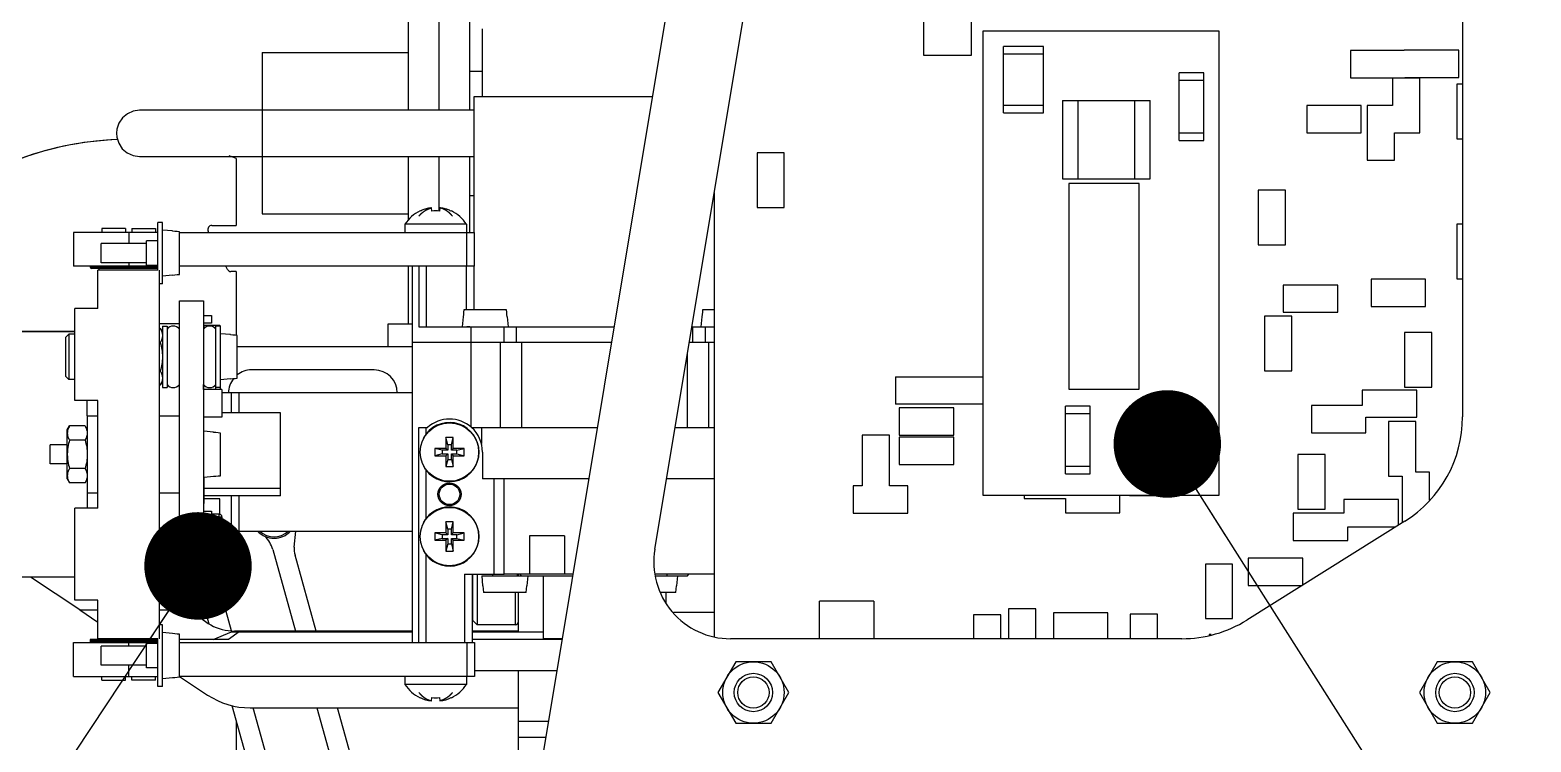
# Model space of a CAD drawing. Header units: millimetres. Extents: x 0 to 594, y 0 to 420.
# Drawn here: x 42.56 to 91.46, y 219.27 to 242.44 of the extents above; entities that cross this region are included whole.
import ezdxf

# ---------------------------------------------------------------- set-up
doc = ezdxf.new("R2010")
doc.units = ezdxf.units.MM
doc.header["$LTSCALE"] = 32.67
doc.layers.get('0').update_dxf_attribs({"linetype": 'CONTINUOUS'})
for name, color, linetype in [('3_ALL_AXES', 7, 'CONTINUOUS'), ('7_ALL_FEATURES', 7, 'CONTINUOUS'), ('AXIS', 7, 'CONTINUOUS'), ('COSMETIC', 7, 'CONTINUOUS'), ('DSURF', 7, 'CONTINUOUS'), ('NOTE', 7, 'CONTINUOUS')]:
    doc.layers.add(name, color=color, linetype=linetype)
doc.styles.get("Standard").update_dxf_attribs({"font": 'txt', "width": 0.85})
doc.dimstyles.get("Standard").update_dxf_attribs({"dimtxt": 3.5, "dimasz": 3.5, "dimexe": 1.5, "dimexo": 1, "dimtad": 1, "dimtxsty": 'STANDARD', "dimblk": '_FILLED', "dimblk1": '_FILLED', "dimblk2": '_FILLED', "dimcen": 0.09, "dimadec": 0, "dimazin": 0, "dimtol": 1, "dimtp": 0.01, "dimtm": 0.01, "dimtfac": 1, "dimtofl": 0, "dimtmove": 0, "dimatfit": 3, "dimldrblk": '_FILLED', "dimfxl": 1, "dimtolj": 1, "dimarcsym": 0})

# ---------------------------------------------------------------- blocks, each defined once
blk = doc.blocks.new('_FILLED')
at = {"color": 0, "linetype": 'BYBLOCK'}
blk.add_solid([(0, 0), (-1, 0.214), (-1, -0.214)], dxfattribs=at)

msp = doc.modelspace()

# ---------------------------------------------------------------- linework, layer by layer
at = {"color": 3, "linetype": 'CONTINUOUS'}
msp.add_line((62.916, 225.542), (66.499, 247.042), dxfattribs=at)
at = {"color": 7, "linetype": 'CONTINUOUS'}
for p, q in [((54.879, 245.381), (54.879, 239.831)), ((55.879, 245.381), (55.879, 239.831)), ((56.879, 245.381), (56.879, 239.831)), ((71.669, 243.166), (71.669, 241.629)), ((73.231, 241.629), (73.231, 243.166)), ((73.599, 242.401), (73.599, 227.301)), ((81.299, 242.401), (73.599, 242.401)), ((81.299, 227.301), (81.299, 242.401)), ((50.129, 241.706), (50.129, 239.831)), ((50.129, 241.706), (54.879, 241.706)), ((71.669, 241.629), (73.231, 241.629)), ((74.274, 239.751), (74.274, 241.901)), ((75.574, 241.901), (74.274, 241.901)), ((75.574, 241.651), (74.274, 241.651)), ((75.574, 239.751), (75.574, 241.901)), ((85.576, 241.775), (85.576, 240.886)), ((87.328, 241.775), (85.576, 241.775)), ((87.328, 241.782), (87.328, 241.775)), ((89.106, 241.782), (87.328, 241.782)), ((89.106, 240.893), (89.106, 241.782)), ((56.879, 241.106), (57.304, 241.106)), ((79.999, 238.851), (79.999, 241.051)), ((80.799, 241.051), (79.999, 241.051)), ((80.799, 238.851), (80.799, 241.051)), ((80.799, 240.801), (79.999, 240.801)), ((85.576, 240.886), (87.354, 240.886)), ((86.947, 240.874), (86.947, 239.985)), ((87.836, 240.874), (86.947, 240.874)), ((87.354, 240.886), (87.354, 240.893)), ((87.354, 240.893), (89.106, 240.893)), ((87.836, 239.096), (87.836, 240.874)), ((89.043, 240.683), (89.043, 238.905)), ((89.229, 240.683), (89.043, 240.683)), ((76.199, 240.151), (76.199, 237.601)), ((76.199, 240.151), (79.049, 240.151)), ((76.699, 240.151), (76.699, 237.601)), ((78.549, 237.601), (78.549, 240.151)), ((79.049, 237.601), (79.049, 240.151)), ((74.274, 240.001), (75.574, 240.001)), ((74.274, 239.751), (75.574, 239.751)), ((84.153, 239.985), (84.153, 239.096)), ((85.931, 239.985), (84.153, 239.985)), ((85.931, 239.096), (85.931, 239.985)), ((86.122, 239.985), (86.122, 238.207)), ((86.947, 239.985), (86.122, 239.985)), ((79.999, 239.101), (80.799, 239.101)), ((84.153, 239.096), (85.931, 239.096)), ((87.011, 238.207), (87.011, 239.096)), ((87.011, 239.096), (87.836, 239.096)), ((79.999, 238.851), (80.799, 238.851)), ((89.043, 238.905), (89.229, 238.905)), ((50.129, 238.331), (50.129, 236.456)), ((54.879, 238.331), (54.879, 236.257)), ((55.879, 238.331), (55.879, 236.551)), ((56.879, 238.331), (56.879, 235.856)), ((66.246, 238.448), (66.246, 236.67)), ((67.135, 238.448), (66.246, 238.448)), ((67.135, 236.67), (67.135, 238.448)), ((86.122, 238.207), (87.011, 238.207)), ((64.849, 237.144), (64.849, 222.698)), ((76.199, 237.601), (79.049, 237.601)), ((76.399, 237.451), (76.399, 230.751)), ((78.699, 237.451), (76.399, 237.451)), ((78.699, 230.751), (78.699, 237.451)), ((82.57, 237.225), (82.57, 235.447)), ((83.459, 237.225), (82.57, 237.225)), ((83.459, 235.447), (83.459, 237.225)), ((55.653, 236.549), (55.642, 236.655)), ((55.917, 236.655), (55.906, 236.549)), ((56.879, 237.056), (57.029, 237.056)), ((66.246, 236.67), (67.135, 236.67)), ((46.729, 234.631), (46.729, 236.181)), ((46.879, 236.181), (46.729, 236.181)), ((46.879, 234.181), (46.879, 236.181)), ((50.129, 236.456), (54.879, 236.456)), ((55.272, 236.549), (55.269, 236.555)), ((56.29, 236.555), (56.287, 236.549)), ((47.204, 235.903), (46.879, 235.931)), ((47.204, 235.896), (47.204, 235.903)), ((47.28, 235.889), (47.204, 235.896)), ((47.355, 235.883), (47.28, 235.889)), ((47.429, 235.876), (47.355, 235.883)), ((47.429, 234.487), (47.429, 235.876)), ((54.779, 236.123), (54.779, 235.856)), ((56.779, 236.123), (54.779, 236.123)), ((56.779, 236.123), (56.779, 235.856)), ((89.043, 236.124), (89.043, 234.346)), ((89.229, 236.124), (89.043, 236.124)), ((44.879, 234.869), (44.879, 235.494)), ((46.354, 235.494), (44.879, 235.494)), ((46.354, 234.781), (46.354, 235.581)), ((46.729, 235.581), (46.354, 235.581)), ((82.57, 235.447), (83.459, 235.447)), ((44.529, 234.756), (44.529, 234.721)), ((46.729, 234.721), (44.529, 234.721)), ((46.354, 234.869), (44.879, 234.869)), ((46.729, 234.781), (46.354, 234.781)), ((54.879, 234.756), (54.879, 232.881)), ((55.029, 232.281), (55.029, 234.756)), ((46.729, 234.681), (44.569, 234.681)), ((47.204, 234.46), (46.879, 234.431)), ((47.204, 234.467), (47.28, 234.473)), ((47.204, 234.46), (47.204, 234.467)), ((47.28, 234.473), (47.355, 234.48)), ((47.355, 234.48), (47.429, 234.487)), ((86.249, 234.333), (86.249, 233.444)), ((88.027, 234.333), (86.249, 234.333)), ((88.027, 233.444), (88.027, 234.333)), ((89.043, 234.346), (89.229, 234.346)), ((46.879, 234.181), (46.779, 234.181)), ((83.391, 234.143), (83.391, 233.254)), ((85.169, 234.143), (83.391, 234.143)), ((85.169, 233.254), (85.169, 234.143)), ((47.429, 223.631), (47.429, 233.631)), ((47.429, 233.631), (48.217, 233.631)), ((48.217, 233.631), (48.217, 223.631)), ((56.689, 233.257), (56.682, 233.182)), ((56.696, 233.331), (56.689, 233.257)), ((58.085, 233.331), (56.696, 233.331)), ((58.092, 233.257), (58.085, 233.331)), ((58.098, 233.182), (58.092, 233.257)), ((64.467, 233.257), (64.461, 233.182)), ((64.474, 233.331), (64.467, 233.257)), ((64.849, 233.331), (64.474, 233.331)), ((83.391, 233.254), (85.169, 233.254)), ((86.249, 233.444), (88.027, 233.444)), ((46.879, 232.806), (46.879, 230.806)), ((46.879, 232.806), (47.029, 232.806)), ((47.029, 232.806), (47.029, 230.806)), ((48.222, 233.188), (48.217, 233.188)), ((48.217, 232.871), (48.222, 232.871)), ((48.222, 232.839), (48.217, 232.839)), ((48.222, 232.871), (48.222, 233.188)), ((48.222, 233.154), (48.472, 233.154)), ((48.472, 232.904), (48.222, 232.904)), ((48.222, 232.839), (48.222, 232.712)), ((48.222, 232.834), (48.747, 232.834)), ((48.472, 233.154), (48.472, 232.904)), ((48.617, 230.806), (48.617, 232.806)), ((48.767, 232.806), (48.617, 232.806)), ((48.747, 232.834), (48.747, 232.806)), ((48.767, 230.806), (48.767, 232.806)), ((56.669, 233.106), (56.64, 232.781)), ((56.676, 233.106), (56.669, 233.106)), ((56.682, 233.182), (56.676, 233.106)), ((56.894, 232.781), (56.795, 232.781)), ((58.105, 233.106), (58.098, 233.182)), ((58.112, 233.106), (58.105, 233.106)), ((58.112, 233.106), (58.14, 232.781)), ((64.447, 233.106), (64.419, 232.781)), ((64.454, 233.106), (64.447, 233.106)), ((64.461, 233.182), (64.454, 233.106)), ((82.782, 233.127), (82.782, 231.349)), ((83.671, 233.127), (82.782, 233.127)), ((83.671, 231.349), (83.671, 233.127)), ((44.029, 232.631), (40.329, 232.631)), ((46.808, 232.73), (46.779, 232.73)), ((46.808, 232.268), (46.779, 232.268)), ((46.808, 232.73), (46.879, 232.606)), ((49.092, 232.528), (48.767, 232.556)), ((49.092, 232.521), (49.092, 232.528)), ((49.167, 232.514), (49.092, 232.521)), ((49.242, 232.508), (49.167, 232.514)), ((49.317, 232.501), (49.242, 232.508)), ((49.317, 231.112), (49.317, 232.501)), ((87.342, 232.594), (87.342, 230.816)), ((88.231, 232.594), (87.342, 232.594)), ((88.231, 230.816), (88.231, 232.594)), ((46.808, 231.344), (46.779, 231.344)), ((82.782, 231.349), (83.671, 231.349)), ((46.808, 230.883), (46.779, 230.883)), ((46.808, 230.883), (46.879, 231.006)), ((46.879, 230.806), (47.029, 230.806)), ((48.221, 230.746), (48.221, 230.901)), ((48.767, 230.806), (48.617, 230.806)), ((48.621, 230.746), (48.621, 230.806)), ((49.092, 231.085), (48.767, 231.056)), ((48.772, 230.746), (48.772, 231.056)), ((49.092, 231.092), (49.167, 231.098)), ((49.092, 231.085), (49.092, 231.092)), ((49.167, 231.098), (49.242, 231.105)), ((49.242, 231.105), (49.317, 231.112)), ((70.755, 231.158), (70.755, 230.269)), ((70.755, 231.158), (73.599, 231.158)), ((87.342, 230.816), (88.231, 230.816)), ((48.817, 230.746), (48.217, 230.746)), ((48.222, 230.693), (48.217, 230.693)), ((48.222, 229.905), (48.222, 230.693)), ((48.817, 230.746), (48.817, 229.846)), ((55.029, 230.631), (48.817, 230.631)), ((49.133, 229.981), (49.133, 230.631)), ((49.373, 229.981), (49.373, 230.631)), ((76.399, 230.751), (78.699, 230.751)), ((85.957, 230.726), (85.957, 230.218)), ((87.735, 230.726), (85.957, 230.726)), ((87.735, 229.837), (87.735, 230.726)), ((44.429, 229.881), (44.429, 227.381)), ((44.429, 229.881), (44.779, 229.881)), ((46.779, 229.881), (47.429, 229.881)), ((48.222, 229.905), (48.217, 229.905)), ((48.817, 229.846), (48.217, 229.846)), ((48.222, 226.431), (48.222, 229.846)), ((50.722, 229.981), (48.817, 229.981)), ((50.722, 227.281), (50.722, 229.981)), ((73.599, 230.269), (70.755, 230.269)), ((70.882, 230.142), (70.882, 229.253)), ((72.66, 230.142), (70.882, 230.142)), ((72.66, 229.253), (72.66, 230.142)), ((76.299, 228.001), (76.299, 230.201)), ((77.099, 230.201), (76.299, 230.201)), ((77.099, 229.951), (76.299, 229.951)), ((77.099, 228.001), (77.099, 230.201)), ((84.306, 230.218), (84.306, 229.329)), ((85.957, 230.218), (84.306, 230.218)), ((86.084, 229.329), (86.084, 229.837)), ((86.084, 229.837), (87.735, 229.837)), ((43.779, 229.431), (43.851, 229.555)), ((43.779, 227.831), (43.779, 229.431)), ((44.358, 229.555), (43.851, 229.555)), ((44.358, 229.555), (44.429, 229.431)), ((48.222, 229.393), (48.217, 229.393)), ((48.547, 229.353), (48.222, 229.381)), ((48.547, 229.346), (48.547, 229.353)), ((48.622, 229.339), (48.547, 229.346)), ((48.697, 229.333), (48.622, 229.339)), ((48.772, 229.326), (48.697, 229.333)), ((48.772, 227.937), (48.772, 229.326)), ((84.306, 229.329), (86.084, 229.329)), ((86.82, 229.698), (86.82, 227.92)), ((87.709, 229.698), (86.82, 229.698)), ((87.709, 228.047), (87.709, 229.698)), ((43.222, 228.319), (43.222, 228.944)), ((43.779, 228.944), (43.222, 228.944)), ((44.358, 229.093), (43.851, 229.093)), ((55.754, 228.825), (55.754, 228.588)), ((55.992, 228.766), (55.754, 228.825)), ((56.111, 228.825), (55.754, 228.825)), ((56.111, 229.181), (56.111, 228.825)), ((56.17, 228.944), (56.111, 229.181)), ((56.348, 229.181), (56.111, 229.181)), ((56.17, 228.766), (56.111, 228.825)), ((56.17, 228.944), (56.17, 228.766)), ((56.289, 228.944), (56.17, 228.944)), ((56.289, 228.944), (56.348, 229.181)), ((56.289, 228.766), (56.289, 228.944)), ((56.289, 228.766), (56.348, 228.825)), ((56.348, 228.825), (56.348, 229.181)), ((56.704, 228.825), (56.348, 228.825)), ((56.467, 228.766), (56.704, 228.825)), ((56.704, 228.588), (56.704, 228.825)), ((69.675, 229.253), (69.675, 227.602)), ((70.564, 229.253), (69.675, 229.253)), ((70.564, 227.602), (70.564, 229.253)), ((70.882, 229.253), (72.66, 229.253)), ((70.882, 229.19), (70.882, 228.301)), ((72.66, 229.19), (70.882, 229.19)), ((72.66, 228.301), (72.66, 229.19)), ((55.992, 228.647), (55.754, 228.588)), ((55.754, 228.588), (56.111, 228.588)), ((55.992, 228.766), (55.992, 228.647)), ((56.17, 228.766), (55.992, 228.766)), ((55.992, 228.647), (56.17, 228.647)), ((56.17, 228.647), (56.111, 228.588)), ((56.111, 228.588), (56.111, 228.231)), ((56.17, 228.469), (56.111, 228.231)), ((56.17, 228.647), (56.17, 228.469)), ((56.17, 228.469), (56.289, 228.469)), ((56.467, 228.766), (56.289, 228.766)), ((56.289, 228.469), (56.289, 228.647)), ((56.289, 228.647), (56.348, 228.588)), ((56.289, 228.647), (56.467, 228.647)), ((56.289, 228.469), (56.348, 228.231)), ((56.348, 228.231), (56.348, 228.588)), ((56.348, 228.588), (56.704, 228.588)), ((56.467, 228.647), (56.467, 228.766)), ((56.467, 228.647), (56.704, 228.588)), ((83.861, 228.631), (83.861, 226.853)), ((84.75, 228.631), (83.861, 228.631)), ((84.75, 226.853), (84.75, 228.631)), ((43.779, 228.319), (43.222, 228.319)), ((44.358, 228.169), (43.851, 228.169)), ((48.547, 227.91), (48.235, 227.882)), ((48.235, 227.028), (48.235, 227.881)), ((48.547, 227.917), (48.622, 227.923)), ((48.547, 227.91), (48.547, 227.917)), ((48.622, 227.923), (48.697, 227.93)), ((48.697, 227.93), (48.772, 227.937)), ((56.111, 228.231), (56.348, 228.231)), ((70.882, 228.301), (72.66, 228.301)), ((76.299, 228.251), (77.099, 228.251)), ((76.299, 228.001), (77.099, 228.001)), ((86.82, 227.92), (87.265, 227.92)), ((87.265, 227.92), (87.265, 226.403)), ((88.154, 228.047), (87.709, 228.047)), ((88.154, 227.145), (88.154, 228.047)), ((43.779, 227.831), (43.851, 227.708)), ((44.358, 227.708), (43.851, 227.708)), ((44.358, 227.708), (44.429, 227.831)), ((44.429, 227.381), (44.779, 227.381)), ((46.779, 227.381), (47.429, 227.381)), ((48.235, 227.531), (50.722, 227.531)), ((69.383, 227.602), (69.383, 226.713)), ((69.675, 227.602), (69.383, 227.602)), ((71.161, 227.602), (70.564, 227.602)), ((71.161, 226.713), (71.161, 227.602)), ((48.222, 227.028), (48.235, 227.028)), ((50.722, 227.281), (48.235, 227.281)), ((48.747, 227.182), (48.235, 227.182)), ((48.747, 226.682), (48.747, 227.182)), ((49.133, 226.167), (49.133, 227.281)), ((49.373, 226.131), (49.373, 227.281)), ((73.599, 227.301), (81.299, 227.301)), ((74.946, 227.301), (74.946, 227.19)), ((74.946, 227.19), (76.292, 227.19)), ((76.292, 227.19), (76.292, 226.726)), ((78.07, 226.726), (78.07, 227.301)), ((78.375, 227.301), (78.375, 227.291)), ((78.375, 227.291), (79.772, 227.291)), ((79.772, 227.291), (79.772, 227.301)), ((85.36, 227.158), (85.36, 226.713)), ((87.138, 227.158), (85.36, 227.158)), ((87.138, 226.324), (87.138, 227.158)), ((48.222, 226.821), (48.217, 226.821)), ((48.217, 226.504), (48.222, 226.504)), ((48.817, 226.431), (48.217, 226.431)), ((48.222, 226.788), (48.472, 226.788)), ((48.472, 226.538), (48.222, 226.538)), ((48.322, 226.431), (48.322, 226.538)), ((48.472, 226.788), (48.472, 226.538)), ((48.722, 226.687), (48.472, 226.687)), ((48.822, 226.587), (48.472, 226.587)), ((48.722, 226.431), (48.722, 226.687)), ((48.817, 225.531), (48.817, 226.431)), ((48.822, 225.087), (48.822, 226.587)), ((56.111, 226.431), (56.111, 226.075)), ((56.17, 226.194), (56.111, 226.431)), ((56.348, 226.431), (56.111, 226.431)), ((56.289, 226.194), (56.348, 226.431)), ((56.348, 226.075), (56.348, 226.431)), ((69.383, 226.713), (71.161, 226.713)), ((76.292, 226.726), (78.07, 226.726)), ((83.709, 226.713), (83.709, 225.824)), ((85.36, 226.713), (83.709, 226.713)), ((83.861, 226.853), (84.75, 226.853)), ((48.222, 226.375), (48.217, 226.375)), ((48.222, 226.131), (48.217, 226.131)), ((48.222, 224.577), (48.222, 226.375)), ((48.235, 226.06), (48.222, 226.06)), ((48.235, 224.853), (48.235, 226.06)), ((49.092, 226.178), (48.822, 226.201)), ((49.092, 226.171), (49.092, 226.178)), ((49.167, 226.164), (49.092, 226.171)), ((49.242, 226.158), (49.167, 226.164)), ((49.317, 226.151), (49.242, 226.158)), ((49.317, 224.762), (49.317, 226.151)), ((49.317, 226.131), (55.029, 226.131)), ((55.754, 226.075), (55.754, 225.838)), ((55.992, 226.016), (55.754, 226.075)), ((56.111, 226.075), (55.754, 226.075)), ((55.992, 225.897), (55.754, 225.838)), ((55.992, 226.016), (55.992, 225.897)), ((56.17, 226.016), (55.992, 226.016)), ((55.992, 225.897), (56.17, 225.897)), ((56.17, 226.016), (56.111, 226.075)), ((56.17, 225.897), (56.111, 225.838)), ((56.17, 226.194), (56.17, 226.016)), ((56.289, 226.194), (56.17, 226.194)), ((56.17, 225.897), (56.17, 225.719)), ((56.289, 226.016), (56.289, 226.194)), ((56.289, 226.016), (56.348, 226.075)), ((56.467, 226.016), (56.289, 226.016)), ((56.289, 225.719), (56.289, 225.897)), ((56.289, 225.897), (56.348, 225.838)), ((56.289, 225.897), (56.467, 225.897)), ((56.704, 226.075), (56.348, 226.075)), ((56.467, 226.016), (56.704, 226.075)), ((56.467, 225.897), (56.467, 226.016)), ((56.467, 225.897), (56.704, 225.838)), ((56.704, 225.838), (56.704, 226.075)), ((85.487, 225.824), (85.487, 226.269)), ((85.487, 226.269), (87.049, 226.269)), ((48.817, 225.531), (48.235, 225.531)), ((48.621, 224.549), (48.621, 225.531)), ((48.722, 224.987), (48.722, 225.531)), ((55.754, 225.838), (56.111, 225.838)), ((56.111, 225.838), (56.111, 225.481)), ((56.17, 225.719), (56.111, 225.481)), ((56.111, 225.481), (56.348, 225.481)), ((56.17, 225.719), (56.289, 225.719)), ((56.289, 225.719), (56.348, 225.481)), ((56.348, 225.481), (56.348, 225.838)), ((56.348, 225.838), (56.704, 225.838)), ((83.709, 225.824), (85.487, 225.824)), ((48.621, 224.999), (48.235, 224.999)), ((48.822, 225.087), (48.621, 225.087)), ((48.621, 224.987), (48.722, 224.987)), ((48.767, 224.456), (48.767, 224.999)), ((80.851, 225.062), (80.851, 223.284)), ((81.74, 225.062), (80.851, 225.062)), ((81.74, 223.284), (81.74, 225.062)), ((82.248, 225.253), (82.248, 224.364)), ((84.026, 225.253), (82.248, 225.253)), ((84.026, 224.379), (84.026, 225.253)), ((44.029, 224.631), (40.329, 224.631)), ((48.222, 224.781), (48.217, 224.781)), ((48.222, 224.577), (48.217, 224.577)), ((48.221, 224.549), (48.222, 224.577)), ((48.621, 224.549), (48.221, 224.549)), ((48.235, 224.853), (48.222, 224.853)), ((48.617, 224.456), (48.617, 224.549)), ((48.767, 224.456), (48.617, 224.456)), ((49.092, 224.735), (48.767, 224.706)), ((49.092, 224.742), (49.167, 224.748)), ((49.092, 224.735), (49.092, 224.742)), ((49.167, 224.748), (49.242, 224.755)), ((49.242, 224.755), (49.317, 224.762)), ((56.979, 224.731), (56.979, 223.231)), ((57.129, 224.731), (57.129, 223.081)), ((57.279, 224.681), (57.308, 224.356)), ((57.279, 224.681), (60.238, 224.681)), ((57.629, 224.731), (57.629, 224.681)), ((58.429, 224.731), (58.429, 224.681)), ((58.579, 224.681), (58.529, 224.731)), ((58.779, 224.681), (58.751, 224.356)), ((62.941, 224.681), (63.979, 224.681)), ((63.304, 224.731), (63.304, 224.681)), ((63.654, 224.681), (63.626, 224.356)), ((63.979, 224.681), (64.029, 224.731)), ((48.222, 224.362), (48.217, 224.362)), ((48.217, 224.044), (48.222, 224.044)), ((48.222, 224.044), (48.222, 224.362)), ((48.222, 224.328), (48.472, 224.328)), ((48.472, 224.078), (48.222, 224.078)), ((48.472, 224.328), (48.472, 224.078)), ((57.308, 224.356), (57.315, 224.356)), ((57.315, 224.356), (57.335, 224.131)), ((58.724, 224.131), (57.335, 224.131)), ((58.372, 224.131), (58.372, 223.081)), ((58.724, 224.131), (58.744, 224.356)), ((58.744, 224.356), (58.751, 224.356)), ((63.599, 224.131), (63.109, 224.131)), ((63.599, 224.131), (63.619, 224.356)), ((63.619, 224.356), (63.626, 224.356)), ((82.248, 224.364), (84.001, 224.364)), ((47.429, 223.631), (48.217, 223.631)), ((64.849, 223.481), (63.528, 223.481)), ((68.278, 222.631), (68.278, 223.856)), ((70.056, 223.856), (68.278, 223.856)), ((70.056, 223.856), (70.056, 222.631)), ((74.438, 223.602), (74.438, 222.631)), ((75.327, 223.602), (74.438, 223.602)), ((75.327, 222.631), (75.327, 223.602)), ((75.901, 223.478), (75.901, 222.631)), ((77.679, 223.478), (75.901, 223.478)), ((77.679, 222.631), (77.679, 223.478)), ((46.879, 223.081), (46.779, 223.081)), ((46.879, 221.081), (46.879, 223.081)), ((57.129, 223.081), (56.979, 223.231)), ((58.372, 223.081), (57.129, 223.081)), ((73.295, 223.411), (73.295, 222.631)), ((74.184, 223.411), (73.295, 223.411)), ((74.184, 222.631), (74.184, 223.411)), ((78.4, 223.427), (78.4, 222.631)), ((79.289, 223.427), (78.4, 223.427)), ((79.289, 222.631), (79.289, 223.427)), ((80.851, 223.284), (81.74, 223.284)), ((44.529, 222.541), (44.529, 222.506)), ((46.729, 222.541), (44.529, 222.541)), ((46.729, 222.581), (44.569, 222.581)), ((46.354, 221.681), (46.354, 222.481)), ((46.729, 222.481), (46.354, 222.481)), ((46.729, 221.081), (46.729, 222.631)), ((47.204, 222.803), (46.879, 222.831)), ((47.204, 222.796), (47.204, 222.803)), ((47.28, 222.789), (47.204, 222.796)), ((47.355, 222.783), (47.28, 222.789)), ((47.429, 222.776), (47.355, 222.783)), ((47.429, 221.387), (47.429, 222.776)), ((80.978, 222.764), (80.978, 222.745)), ((81.043, 222.764), (80.978, 222.764)), ((44.879, 221.769), (44.879, 222.394)), ((46.354, 222.394), (44.879, 222.394)), ((46.354, 221.769), (44.879, 221.769)), ((46.729, 221.681), (46.354, 221.681)), ((65.552, 221.881), (64.975, 220.881)), ((66.707, 221.881), (65.552, 221.881)), ((67.284, 220.881), (66.707, 221.881)), ((88.402, 221.881), (87.825, 220.881)), ((89.557, 221.881), (88.402, 221.881)), ((90.134, 220.881), (89.557, 221.881)), ((46.879, 221.081), (46.729, 221.081)), ((47.204, 221.36), (46.879, 221.331)), ((47.204, 221.367), (47.28, 221.373)), ((47.204, 221.36), (47.204, 221.367)), ((47.28, 221.373), (47.355, 221.38)), ((47.355, 221.38), (47.429, 221.387)), ((54.779, 221.406), (54.779, 221.14)), ((56.779, 221.14), (54.779, 221.14)), ((56.779, 221.406), (56.779, 221.14)), ((55.269, 220.707), (55.272, 220.714)), ((55.642, 220.608), (55.653, 220.714)), ((55.906, 220.714), (55.917, 220.608)), ((56.287, 220.714), (56.29, 220.707)), ((64.975, 220.881), (65.552, 219.881)), ((66.707, 219.881), (67.284, 220.881)), ((87.825, 220.881), (88.402, 219.881)), ((89.557, 219.881), (90.134, 220.881)), ((65.552, 219.881), (66.707, 219.881)), ((88.402, 219.881), (89.557, 219.881))]:
    msp.add_line(p, q, dxfattribs=at)
at = {"color": 7, "linetype": 'CONTINUOUS', "true_color": 0xffab00}
for p, q in [((44.569, 234.681), (44.565, 234.681)), ((46.73, 234.681), (46.729, 234.681)), ((44.565, 222.581), (44.569, 222.581)), ((46.729, 222.581), (46.73, 222.581))]:
    msp.add_line(p, q, dxfattribs=at)
at = {"color": 7, "linetype": 'CONTINUOUS'}
for centre, radius in [((56.229, 228.706), 0.95), ((56.229, 227.331), 0.375), ((56.229, 227.331), 0.335), ((56.229, 225.956), 0.95), ((66.129, 220.881), 1), ((66.129, 220.881), 0.625), ((88.979, 220.881), 1), ((88.979, 220.881), 0.625), ((66.129, 220.881), 0.512), ((88.979, 220.881), 0.512)]:
    msp.add_circle(centre, radius, dxfattribs=at)
for centre, radius, start, end in [((55.779, 235.47), 1.192, 98.8656, 101.1703), ((55.779, 235.47), 1.192, 96.6139, 98.8654), ((55.779, 235.47), 1.192, 81.1346, 83.3861), ((55.78, 235.47), 1.192, 78.8297, 81.1344), ((55.779, 235.484), 1.187, 115.4639, 147.4083), ((55.779, 235.472), 1.19, 111.922, 115.2285), ((55.779, 235.472), 1.19, 108.9074, 111.9215), ((55.779, 235.471), 1.191, 106.1417, 108.907), ((55.779, 235.471), 1.191, 103.579, 106.1414), ((55.779, 235.471), 1.192, 101.1705, 103.5787), ((55.779, 235.281), 1.274, 84.2823, 95.7177), ((55.78, 235.471), 1.192, 76.4213, 78.8295), ((55.78, 235.471), 1.191, 73.8586, 76.421), ((55.78, 235.471), 1.191, 71.093, 73.8583), ((55.78, 235.472), 1.19, 68.0785, 71.0926), ((55.78, 235.472), 1.19, 64.7715, 68.078), ((55.779, 235.484), 1.187, 32.5917, 64.5361), ((44.569, 234.721), 0.04, 180, 270), ((48.722, 226.587), 0.1, 0, 90), ((50.513, 226.653), 0.75, 224.2178, 315.7822), ((50.513, 226.653), 0.702, 228.0895, 311.9105), ((48.722, 225.087), 0.1, 270, 360), ((58.372, 223.189), 0.107, 270, 360), ((44.569, 222.541), 0.04, 90, 180), ((55.779, 221.779), 1.187, 212.5917, 244.5361), ((55.779, 221.779), 1.187, 295.4639, 327.4083), ((55.779, 221.791), 1.191, 244.7752, 263.3895), ((55.779, 221.982), 1.274, 264.2823, 275.7177), ((55.78, 221.791), 1.191, 276.6105, 295.2248)]:
    msp.add_arc(centre, radius, start, end, dxfattribs=at)
at = {"color": 3, "linetype": 'CONTINUOUS'}
msp.add_arc((65.382, 225.131), 2.5, 170.5377, 270, dxfattribs=at)
at = {"color": 7, "linetype": 'CONTINUOUS'}
for points, knots in [([(46.808, 232.73), (46.819, 232.712), (46.838, 232.674), (46.861, 232.617), (46.876, 232.558), (46.879, 232.519), (46.879, 232.499)], [0, 0, 0, 0, 0.261643, 0.514497, 0.759595, 1, 1, 1, 1]), ([(46.879, 232.499), (46.879, 232.48), (46.876, 232.44), (46.861, 232.381), (46.838, 232.324), (46.819, 232.287), (46.808, 232.268)], [0, 0, 0, 0, 0.240405, 0.485503, 0.738357, 1, 1, 1, 1]), ([(46.808, 232.268), (46.83, 232.193), (46.857, 232.079), (46.876, 231.924), (46.879, 231.845), (46.879, 231.806)], [0, 0, 0, 0, 0.499901, 0.749952, 1, 1, 1, 1]), ([(46.879, 231.806), (46.879, 231.767), (46.876, 231.689), (46.857, 231.534), (46.83, 231.419), (46.808, 231.344)], [0, 0, 0, 0, 0.250048, 0.500099, 1, 1, 1, 1]), ([(46.808, 231.344), (46.819, 231.326), (46.838, 231.289), (46.861, 231.231), (46.876, 231.173), (46.879, 231.133), (46.879, 231.113)], [0, 0, 0, 0, 0.261643, 0.514497, 0.759595, 1, 1, 1, 1]), ([(46.879, 231.113), (46.879, 231.094), (46.876, 231.054), (46.861, 230.996), (46.838, 230.938), (46.819, 230.901), (46.808, 230.883)], [0, 0, 0, 0, 0.240405, 0.485503, 0.738357, 1, 1, 1, 1]), ([(43.851, 229.555), (43.84, 229.537), (43.821, 229.499), (43.798, 229.442), (43.783, 229.383), (43.779, 229.344), (43.779, 229.324)], [0, 0, 0, 0, 0.261643, 0.514497, 0.759595, 1, 1, 1, 1]), ([(43.779, 229.324), (43.779, 229.305), (43.783, 229.265), (43.798, 229.206), (43.821, 229.149), (43.84, 229.112), (43.851, 229.093)], [0, 0, 0, 0, 0.240405, 0.485503, 0.738357, 1, 1, 1, 1]), ([(44.358, 229.555), (44.369, 229.537), (44.388, 229.499), (44.411, 229.442), (44.426, 229.383), (44.429, 229.344), (44.429, 229.324)], [0, 0, 0, 0, 0.261643, 0.514497, 0.759595, 1, 1, 1, 1]), ([(44.429, 229.324), (44.429, 229.305), (44.426, 229.265), (44.411, 229.206), (44.388, 229.149), (44.369, 229.112), (44.358, 229.093)], [0, 0, 0, 0, 0.240405, 0.485503, 0.738357, 1, 1, 1, 1]), ([(43.851, 229.093), (43.829, 229.018), (43.802, 228.904), (43.783, 228.749), (43.779, 228.67), (43.779, 228.631)], [0, 0, 0, 0, 0.499901, 0.749952, 1, 1, 1, 1]), ([(44.358, 229.093), (44.38, 229.018), (44.407, 228.904), (44.426, 228.749), (44.429, 228.67), (44.429, 228.631)], [0, 0, 0, 0, 0.499901, 0.749952, 1, 1, 1, 1]), ([(43.779, 228.631), (43.779, 228.592), (43.783, 228.514), (43.802, 228.359), (43.829, 228.244), (43.851, 228.169)], [0, 0, 0, 0, 0.250048, 0.500099, 1, 1, 1, 1]), ([(44.429, 228.631), (44.429, 228.592), (44.426, 228.514), (44.407, 228.359), (44.38, 228.244), (44.358, 228.169)], [0, 0, 0, 0, 0.250048, 0.500099, 1, 1, 1, 1]), ([(43.851, 228.169), (43.84, 228.151), (43.821, 228.114), (43.798, 228.056), (43.783, 227.998), (43.779, 227.958), (43.779, 227.938)], [0, 0, 0, 0, 0.261643, 0.514497, 0.759595, 1, 1, 1, 1]), ([(43.779, 227.938), (43.779, 227.919), (43.783, 227.879), (43.798, 227.821), (43.821, 227.763), (43.84, 227.726), (43.851, 227.708)], [0, 0, 0, 0, 0.240405, 0.485503, 0.738357, 1, 1, 1, 1]), ([(44.358, 228.169), (44.369, 228.151), (44.388, 228.114), (44.411, 228.056), (44.426, 227.998), (44.429, 227.958), (44.429, 227.938)], [0, 0, 0, 0, 0.261643, 0.514497, 0.759595, 1, 1, 1, 1]), ([(44.429, 227.938), (44.429, 227.919), (44.426, 227.879), (44.411, 227.821), (44.388, 227.763), (44.369, 227.726), (44.358, 227.708)], [0, 0, 0, 0, 0.240405, 0.485503, 0.738357, 1, 1, 1, 1])]:
    msp.add_open_spline(points, degree=3, knots=knots, dxfattribs=at)
at = {"layer": '3_ALL_AXES', "color": 7, "linetype": 'CONTINUOUS'}
for p, q in [((44.904, 235.981), (44.904, 235.856)), ((46.654, 235.981), (46.654, 235.856)), ((57.267, 229.506), (57.267, 228.986)), ((57.304, 228.706), (57.304, 227.831)), ((60.763, 227.831), (57.304, 227.831)), ((64.849, 227.831), (63.297, 227.831)), ((44.182, 223.57), (42.584, 224.631)), ((44.182, 223.57), (44.779, 223.57)), ((46.779, 223.57), (47.902, 223.57)), ((44.529, 222.606), (44.529, 222.541)), ((44.804, 222.606), (44.529, 222.606)), ((44.904, 221.281), (44.904, 221.406)), ((46.654, 221.281), (46.654, 221.406))]:
    msp.add_line(p, q, dxfattribs=at)
for centre, radius, start, end in [((45.779, 228.631), 10.25, 92.0123, 154.7335), ((45.779, 228.631), 10.25, 70.0339, 71.3633), ((56.229, 228.706), 1.075, 0, 48.0892), ((49.509, 225.262), 1, 15.5816, 44.919), ((45.779, 228.631), 10.25, 205.2665, 289.9661), ((49.229, 224.506), 1.625, 212.7576, 270)]:
    msp.add_arc(centre, radius, start, end, dxfattribs=at)
at = {"layer": '7_ALL_FEATURES', "color": 3, "linetype": 'CONTINUOUS'}
for p, q in [((64.59, 250.796), (58.229, 212.631)), ((89.229, 246.631), (89.229, 229.848)), ((54.229, 232.881), (55.029, 232.881)), ((87.349, 226.456), (82.202, 223.239)), ((80.082, 222.631), (65.382, 222.631))]:
    msp.add_line(p, q, dxfattribs=at)
at = {"layer": '7_ALL_FEATURES', "color": 7, "linetype": 'CONTINUOUS'}
for p, q in [((49.279, 238.265), (49.279, 236.081)), ((43.979, 235.856), (43.979, 234.756)), ((46.729, 235.856), (43.98, 235.856)), ((45.679, 235.981), (44.904, 235.981)), ((45.679, 235.981), (45.679, 235.856)), ((45.779, 235.856), (45.779, 235.494)), ((45.879, 235.981), (45.879, 235.856)), ((45.879, 235.981), (46.654, 235.981)), ((47.429, 235.856), (57.039, 235.856)), ((48.392, 235.856), (48.37, 235.9)), ((48.482, 236.081), (49.279, 236.081)), ((56.789, 234.756), (56.789, 235.856)), ((57.039, 234.756), (57.039, 235.856)), ((46.729, 234.756), (43.98, 234.756)), ((45.779, 234.869), (45.779, 234.756)), ((57.039, 234.756), (47.429, 234.756)), ((48.995, 234.65), (48.942, 234.756)), ((55.228, 234.756), (55.228, 232.781)), ((55.47, 234.756), (55.47, 232.781)), ((56.773, 234.756), (56.773, 233.331)), ((57.023, 234.756), (57.023, 233.331)), ((44.779, 233.381), (44.779, 234.631)), ((46.729, 234.631), (44.779, 234.631)), ((46.779, 222.631), (46.779, 234.631)), ((49.279, 234.581), (49.107, 234.581)), ((49.279, 234.581), (49.279, 232.504)), ((44.029, 230.381), (44.029, 233.381)), ((44.779, 233.381), (44.029, 233.381)), ((47.429, 232.881), (46.779, 232.881)), ((54.229, 232.131), (54.229, 232.881)), ((55.228, 232.781), (61.588, 232.781)), ((56.936, 229.517), (56.936, 232.781)), ((58.005, 232.281), (58.005, 232.781)), ((58.415, 232.281), (58.415, 232.781)), ((64.144, 232.781), (64.144, 232.281)), ((64.144, 232.781), (64.849, 232.781)), ((64.554, 232.781), (64.554, 232.281)), ((40.329, 232.631), (44.029, 232.631)), ((43.729, 232.444), (43.778, 232.494)), ((43.729, 231.168), (43.729, 232.444)), ((43.778, 232.494), (43.829, 232.546)), ((43.829, 232.546), (43.829, 231.067)), ((44.029, 232.546), (43.829, 232.546)), ((55.029, 232.281), (61.504, 232.281)), ((57.89, 229.506), (57.89, 232.281)), ((58.584, 229.506), (58.584, 232.281)), ((64.039, 232.281), (64.849, 232.281)), ((64.669, 232.281), (64.669, 229.506)), ((55.029, 232.131), (49.317, 232.131)), ((63.975, 231.895), (63.975, 229.506)), ((53.779, 231.381), (49.779, 231.381)), ((43.778, 231.119), (43.729, 231.168)), ((43.829, 231.067), (43.778, 231.119)), ((44.029, 231.067), (43.829, 231.067)), ((44.779, 230.381), (44.029, 230.381)), ((44.429, 229.881), (44.429, 230.381)), ((44.779, 226.881), (44.779, 230.381)), ((55.228, 222.506), (55.228, 229.506)), ((55.228, 229.506), (55.511, 229.506)), ((55.47, 229.298), (55.47, 229.506)), ((56.948, 229.506), (61.042, 229.506)), ((63.576, 229.506), (64.849, 229.506)), ((55.47, 226.548), (55.47, 228.115)), ((44.429, 227.381), (44.429, 226.881)), ((57.686, 224.731), (57.686, 227.831)), ((58.009, 224.731), (58.009, 227.831)), ((44.029, 223.881), (44.029, 226.881)), ((44.779, 226.881), (44.029, 226.881)), ((51.174, 225.616), (51.222, 226.131)), ((50.472, 225.53), (51.211, 222.881)), ((51.886, 222.881), (51.198, 225.346)), ((55.47, 222.506), (55.47, 225.365)), ((44.029, 224.631), (40.329, 224.631)), ((46.779, 224.881), (47.429, 224.881)), ((49.132, 222.891), (48.695, 224.456)), ((56.72, 224.731), (56.72, 222.506)), ((56.72, 224.731), (58.009, 224.731)), ((56.97, 224.731), (56.97, 222.506)), ((58.479, 224.681), (58.479, 224.731)), ((46.779, 224.381), (47.429, 224.381)), ((58.479, 222.856), (58.479, 224.131)), ((44.779, 223.881), (44.029, 223.881)), ((44.182, 223.57), (44.779, 223.172)), ((44.779, 222.631), (44.779, 223.881)), ((48.217, 223.752), (48.394, 223.118)), ((43.979, 221.406), (43.979, 222.506)), ((43.98, 222.506), (46.729, 222.506)), ((46.729, 222.631), (44.779, 222.631)), ((45.779, 222.394), (45.779, 222.506)), ((49.029, 222.606), (47.429, 222.606)), ((47.429, 222.506), (57.039, 222.506)), ((48.529, 222.606), (49.133, 222.856)), ((49.383, 222.856), (49.029, 222.606)), ((49.133, 222.856), (55.029, 222.856)), ((55.029, 222.881), (49.229, 222.881)), ((56.789, 222.506), (56.789, 221.406)), ((58.479, 222.881), (56.97, 222.881)), ((56.97, 222.856), (59.279, 222.856)), ((59.892, 222.606), (56.97, 222.606)), ((57.039, 222.506), (57.039, 221.406)), ((45.779, 221.406), (45.779, 221.769)), ((59.721, 221.581), (57.039, 221.581)), ((58.479, 214.131), (58.479, 221.581)), ((43.98, 221.406), (46.729, 221.406)), ((44.904, 221.281), (45.679, 221.281)), ((45.679, 221.281), (45.679, 221.406)), ((45.879, 221.281), (45.879, 221.406)), ((46.654, 221.281), (45.879, 221.281)), ((57.039, 221.406), (47.429, 221.406)), ((47.437, 221.406), (48.351, 220.799)), ((49.135, 220.461), (51.928, 210.445)), ((49.734, 220.381), (58.479, 220.381)), ((52.553, 210.622), (49.832, 220.381)), ((51.908, 220.381), (54.477, 211.167)), ((55.103, 211.344), (52.583, 220.381)), ((49.279, 219.941), (49.279, 218.997)), ((59.448, 219.942), (58.479, 219.942)), ((59.36, 219.412), (58.479, 219.412))]:
    msp.add_line(p, q, dxfattribs=at)
for centre, radius, start, end in [((45.779, 228.631), 10.25, 92.0263, 131.1884), ((45.779, 228.631), 10.25, 70.0339, 71.2844), ((48.482, 235.956), 0.125, 90, 206.5651), ((49.107, 234.706), 0.125, 206.5651, 270), ((49.779, 230.631), 0.75, 90, 128.1212), ((53.779, 230.631), 0.75, 0, 90), ((49.779, 230.631), 0.75, 141.2235, 180), ((56.229, 228.706), 0.963, 217.9018, 142.0982), ((56.229, 228.706), 1.075, 48.0892, 131.9108), ((56.229, 225.956), 0.963, 217.9018, 142.0982), ((51.921, 225.547), 0.75, 174.6991, 195.5816), ((49.734, 222.881), 2.5, 236.3937, 270)]:
    msp.add_arc(centre, radius, start, end, dxfattribs=at)
at = {"layer": '7_ALL_FEATURES', "color": 3, "linetype": 'CONTINUOUS'}
for centre, start, end in [((85.229, 229.848), 302.0054, 360), ((80.082, 226.631), 270, 302.0054)]:
    msp.add_arc(centre, 4, start, end, dxfattribs=at)
at = {"layer": '7_ALL_FEATURES', "color": 7, "linetype": 'CONTINUOUS'}
for points, knots in [([(55.386, 229.14), (55.402, 229.182), (55.427, 229.237), (55.461, 229.286), (55.47, 229.298)], [0, 0, 0, 0, 0.748924, 1, 1, 1, 1]), ([(55.47, 228.115), (55.461, 228.127), (55.426, 228.178), (55.4, 228.234), (55.385, 228.277)], [0, 0, 0, 0, 0.251051, 1, 1, 1, 1]), ([(55.386, 226.39), (55.402, 226.432), (55.427, 226.487), (55.461, 226.536), (55.47, 226.548)], [0, 0, 0, 0, 0.748924, 1, 1, 1, 1]), ([(55.47, 225.365), (55.461, 225.377), (55.426, 225.428), (55.4, 225.484), (55.385, 225.527)], [0, 0, 0, 0, 0.251051, 1, 1, 1, 1])]:
    msp.add_open_spline(points, degree=3, knots=knots, dxfattribs=at)
at = {"layer": 'AXIS', "color": 7, "linetype": 'CONTINUOUS'}
for p, q in [((57.304, 240.281), (57.304, 242.481)), ((57.029, 235.856), (57.029, 240.281)), ((57.03, 240.281), (62.838, 240.281)), ((57.029, 233.331), (57.029, 234.756)), ((44.804, 234.681), (44.804, 234.631)), ((55.029, 222.506), (55.029, 232.281)), ((58.837, 225.981), (58.837, 224.731)), ((59.979, 225.981), (58.837, 225.981)), ((59.979, 225.981), (59.979, 224.731)), ((60.246, 224.731), (58.009, 224.731)), ((59.279, 224.681), (59.279, 222.631)), ((64.849, 224.731), (62.931, 224.731)), ((63.279, 224.131), (63.279, 223.783)), ((44.804, 222.581), (44.804, 222.631)), ((59.896, 222.631), (59.279, 222.631))]:
    msp.add_line(p, q, dxfattribs=at)
for centre, start, end in [((47.229, 232.556), 36.8427, 143.1573), ((48.417, 232.556), 36.8427, 143.1573), ((47.229, 231.056), 216.8427, 323.1573), ((48.417, 231.056), 216.8427, 323.1573), ((48.417, 224.706), 219.0283, 320.9717)]:
    msp.add_arc(centre, 0.25, start, end, dxfattribs=at)
at = {"layer": 'COSMETIC', "color": 7, "linetype": 'CONTINUOUS'}
for points in [[(55.229, 236.38), (55.237, 236.388), (55.248, 236.401), (55.261, 236.416), (55.269, 236.424), (55.274, 236.43), (55.28, 236.437), (55.284, 236.441), (55.287, 236.444), (55.288, 236.446), (55.289, 236.447), (55.29, 236.448), (55.292, 236.449), (55.294, 236.452), (55.298, 236.455), (55.303, 236.46), (55.311, 236.467), (55.321, 236.476), (55.331, 236.486), (55.339, 236.493), (55.344, 236.498), (55.348, 236.501), (55.35, 236.504), (55.352, 236.505), (55.353, 236.506), (55.354, 236.507), (55.356, 236.508), (55.359, 236.51), (55.363, 236.514), (55.37, 236.518), (55.376, 236.523), (55.384, 236.529), (55.393, 236.536), (55.401, 236.542), (55.407, 236.546), (55.411, 236.549), (55.414, 236.552), (55.417, 236.554), (55.419, 236.555), (55.42, 236.556), (55.422, 236.557), (55.424, 236.559), (55.427, 236.56), (55.43, 236.562), (55.435, 236.565), (55.441, 236.568), (55.45, 236.574), (55.459, 236.579), (55.468, 236.585), (55.475, 236.589), (55.482, 236.593), (55.487, 236.596), (55.49, 236.598), (55.492, 236.598), (55.493, 236.599), (55.494, 236.6), (55.496, 236.601), (55.499, 236.602), (55.503, 236.604), (55.509, 236.606), (55.518, 236.61), (55.53, 236.615), (55.541, 236.62), (55.55, 236.624), (55.556, 236.627), (55.56, 236.629), (55.563, 236.63), (55.565, 236.631), (55.566, 236.632), (55.567, 236.632), (55.569, 236.632), (55.572, 236.633), (55.578, 236.635), (55.585, 236.637), (55.592, 236.639), (55.602, 236.642), (55.618, 236.647), (55.633, 236.652), (55.642, 236.655)], [(56.329, 236.38), (56.322, 236.388), (56.311, 236.401), (56.298, 236.416), (56.29, 236.424), (56.285, 236.43), (56.279, 236.437), (56.275, 236.441), (56.272, 236.444), (56.271, 236.446), (56.27, 236.447), (56.269, 236.448), (56.267, 236.449), (56.265, 236.452), (56.261, 236.455), (56.256, 236.46), (56.248, 236.467), (56.238, 236.476), (56.228, 236.486), (56.22, 236.493), (56.215, 236.498), (56.211, 236.501), (56.208, 236.504), (56.207, 236.505), (56.206, 236.506), (56.205, 236.507), (56.203, 236.508), (56.2, 236.51), (56.195, 236.514), (56.189, 236.518), (56.183, 236.523), (56.174, 236.529), (56.166, 236.536), (56.158, 236.542), (56.152, 236.546), (56.148, 236.549), (56.145, 236.552), (56.142, 236.554), (56.14, 236.555), (56.139, 236.556), (56.137, 236.557), (56.135, 236.559), (56.132, 236.56), (56.128, 236.562), (56.124, 236.565), (56.118, 236.568), (56.109, 236.574), (56.1, 236.579), (56.091, 236.585), (56.084, 236.589), (56.077, 236.593), (56.072, 236.596), (56.069, 236.598), (56.067, 236.598), (56.066, 236.599), (56.065, 236.6), (56.063, 236.601), (56.06, 236.602), (56.056, 236.604), (56.05, 236.606), (56.041, 236.61), (56.029, 236.615), (56.018, 236.62), (56.009, 236.624), (56.003, 236.627), (55.999, 236.629), (55.996, 236.63), (55.994, 236.631), (55.993, 236.632), (55.992, 236.632), (55.99, 236.632), (55.987, 236.633), (55.981, 236.635), (55.974, 236.637), (55.967, 236.639), (55.957, 236.642), (55.941, 236.647), (55.926, 236.652), (55.917, 236.655)], [(55.229, 220.882), (55.237, 220.874), (55.248, 220.862), (55.261, 220.847), (55.269, 220.839), (55.274, 220.832), (55.28, 220.826), (55.284, 220.821), (55.287, 220.818), (55.288, 220.817), (55.289, 220.816), (55.29, 220.815), (55.292, 220.813), (55.294, 220.811), (55.298, 220.807), (55.303, 220.803), (55.311, 220.795), (55.321, 220.786), (55.331, 220.777), (55.339, 220.77), (55.344, 220.765), (55.348, 220.761), (55.35, 220.759), (55.352, 220.757), (55.353, 220.757), (55.354, 220.756), (55.356, 220.755), (55.359, 220.752), (55.363, 220.749), (55.37, 220.744), (55.376, 220.739), (55.384, 220.733), (55.393, 220.727), (55.401, 220.72), (55.407, 220.717), (55.411, 220.713), (55.414, 220.711), (55.417, 220.709), (55.419, 220.707), (55.42, 220.706), (55.422, 220.705), (55.424, 220.704), (55.427, 220.702), (55.43, 220.7), (55.435, 220.698), (55.441, 220.694), (55.45, 220.689), (55.459, 220.683), (55.468, 220.678), (55.475, 220.674), (55.482, 220.67), (55.487, 220.667), (55.49, 220.665), (55.492, 220.664), (55.493, 220.663), (55.494, 220.663), (55.496, 220.662), (55.499, 220.661), (55.503, 220.659), (55.509, 220.656), (55.518, 220.652), (55.53, 220.647), (55.541, 220.642), (55.55, 220.638), (55.556, 220.636), (55.56, 220.634), (55.563, 220.632), (55.565, 220.631), (55.566, 220.631), (55.567, 220.631), (55.569, 220.63), (55.572, 220.629), (55.578, 220.628), (55.585, 220.625), (55.592, 220.623), (55.602, 220.62), (55.618, 220.615), (55.633, 220.611), (55.642, 220.608)], [(56.329, 220.882), (56.322, 220.874), (56.311, 220.862), (56.298, 220.847), (56.29, 220.839), (56.285, 220.832), (56.279, 220.826), (56.275, 220.821), (56.272, 220.818), (56.271, 220.817), (56.27, 220.816), (56.269, 220.815), (56.267, 220.813), (56.265, 220.811), (56.261, 220.807), (56.256, 220.803), (56.248, 220.795), (56.238, 220.786), (56.228, 220.777), (56.22, 220.77), (56.215, 220.765), (56.211, 220.761), (56.208, 220.759), (56.207, 220.757), (56.206, 220.757), (56.205, 220.756), (56.203, 220.755), (56.2, 220.752), (56.195, 220.749), (56.189, 220.744), (56.183, 220.739), (56.174, 220.733), (56.166, 220.727), (56.158, 220.72), (56.152, 220.717), (56.148, 220.713), (56.145, 220.711), (56.142, 220.709), (56.14, 220.707), (56.139, 220.706), (56.137, 220.705), (56.135, 220.704), (56.132, 220.702), (56.128, 220.7), (56.124, 220.698), (56.118, 220.694), (56.109, 220.689), (56.1, 220.683), (56.091, 220.678), (56.084, 220.674), (56.077, 220.67), (56.072, 220.667), (56.069, 220.665), (56.067, 220.664), (56.066, 220.663), (56.065, 220.663), (56.063, 220.662), (56.06, 220.661), (56.056, 220.659), (56.05, 220.656), (56.041, 220.652), (56.029, 220.647), (56.018, 220.642), (56.009, 220.638), (56.003, 220.636), (55.999, 220.634), (55.996, 220.632), (55.994, 220.631), (55.993, 220.631), (55.992, 220.631), (55.99, 220.63), (55.987, 220.629), (55.981, 220.628), (55.974, 220.625), (55.967, 220.623), (55.957, 220.62), (55.941, 220.615), (55.926, 220.611), (55.917, 220.608)]]:
    msp.add_open_spline(points, degree=3, knots=[0, 0, 0, 0, 0.0625, 0.09375, 0.109375, 0.125, 0.140625, 0.15625, 0.160156, 0.164062, 0.166016, 0.167969, 0.171875, 0.179688, 0.1875, 0.203125, 0.21875, 0.25, 0.28125, 0.296875, 0.3125, 0.320312, 0.328125, 0.332031, 0.333984, 0.335938, 0.339844, 0.34375, 0.359375, 0.375, 0.390625, 0.40625, 0.4375, 0.453125, 0.46875, 0.476562, 0.484375, 0.492188, 0.496094, 0.5, 0.503906, 0.507812, 0.515625, 0.523438, 0.53125, 0.546875, 0.5625, 0.59375, 0.609375, 0.625, 0.640625, 0.65625, 0.660156, 0.664062, 0.666016, 0.667969, 0.671875, 0.679688, 0.6875, 0.703125, 0.71875, 0.75, 0.78125, 0.796875, 0.8125, 0.820312, 0.828125, 0.832031, 0.833984, 0.835938, 0.839844, 0.84375, 0.859375, 0.875, 0.890625, 0.90625, 0.9375, 1, 1, 1, 1], dxfattribs=at)
at = {"layer": 'DSURF', "color": 7, "linetype": 'CONTINUOUS'}
for p, q in [((57.029, 239.831), (46.129, 239.831)), ((50.129, 239.831), (50.129, 238.331)), ((46.129, 238.331), (57.029, 238.331))]:
    msp.add_line(p, q, dxfattribs=at)
for points in [[(46.129, 239.831), (45.927, 239.803), (45.735, 239.719), (45.573, 239.584), (45.456, 239.409), (45.391, 239.212), (45.379, 239.081)], [(45.379, 239.081), (45.39, 238.956), (45.454, 238.757), (45.571, 238.58), (45.734, 238.445), (45.926, 238.36), (46.129, 238.331)]]:
    msp.add_lwpolyline(points, dxfattribs=at)

# ---------------------------------------------------------------- leaders
at = {"layer": 'NOTE', "color": 2, "linetype": 'CONTINUOUS'}
for points in [[(79.612, 228.97), (99.963, 196.923), (105.963, 196.923)], [(48.037, 225.001), (39.289, 211.791), (33.289, 211.791)]]:
    msp.add_leader(points, dimstyle='STANDARD', override={"dimtad": 0, "dimldrblk": 'DOT'}, dxfattribs=at)

doc.saveas('drawing.dxf')
